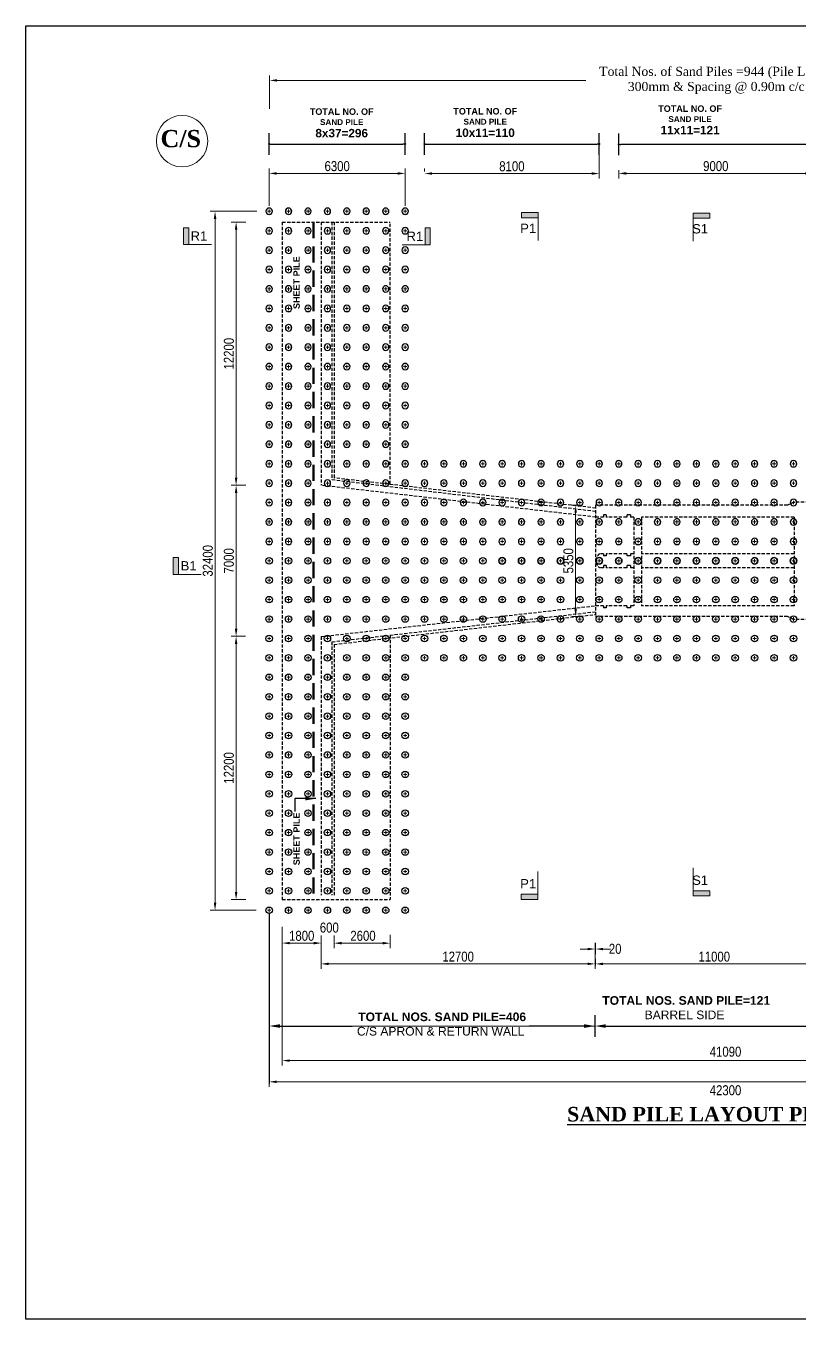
# Model space of a CAD drawing. Extents: x -358915 to 1258323, y -1585493 to -305611.
# Drawn here: x 857124 to 892963, y -1527406 to -1467458 of the extents above; entities that cross this region are included whole.
import ezdxf

# ---------------------------------------------------------------- set-up
doc = ezdxf.new("R2010")
doc.units = 0
doc.header["$LTSCALE"] = 300
doc.header["$MEASUREMENT"] = 0
doc.linetypes.add('DASHED', pattern=[0.75, 0.5, -0.25])
doc.layers.get('0').update_dxf_attribs({"linetype": 'CONTINUOUS'})
doc.layers.get('DEFPOINTS').update_dxf_attribs({"linetype": 'CONTINUOUS'})
for name, color, linetype, lineweight in [('Dim', 7, 'CONTINUOUS', 9), ('Dimension', 8, 'CONTINUOUS', 18), ('line2', 3, 'CONTINUOUS', 30), ('slop', 8, 'CONTINUOUS', 9)]:
    doc.layers.add(name, color=color, linetype=linetype, lineweight=lineweight)
for name, color, linetype in [('LINE', 7, 'CONTINUOUS'), ('P1', 7, 'CONTINUOUS'), ('TEXT', 10, 'CONTINUOUS')]:
    doc.layers.add(name, color=color, linetype=linetype)
doc.styles.add('1-2', font='arial.ttf')
doc.styles.add('Arial', font='arial.ttf')
doc.styles.add('DIM', font='isocp3.shx')
doc.styles.add('dimText', font='ARIALN.TTF')
doc.styles.add('text', font='ARIALN.TTF', dxfattribs={"height": 1.6})
doc.dimstyles.new('dim_230', dxfattribs={"dimtxt": 460, "dimasz": 460, "dimexe": 230, "dimexo": 100, "dimgap": 100, "dimtad": 1, "dimdec": 0, "dimzin": 0, "dimdsep": 46, "dimtxsty": 'dimText', "dimcen": 0.09, "dimclrd": 256, "dimclre": 256, "dimclrt": 7, "dimadec": 0, "dimazin": 0, "dimtfac": 1, "dimtdec": 0, "dimtofl": 0, "dimtmove": 0, "dimatfit": 3, "dimfxl": 1, "dimtolj": 1, "dimtzin": 0, "dimlwd": -1, "dimlwe": -1, "dimarcsym": 0})
doc.dimstyles.new('dim_240', dxfattribs={"dimtxt": 480, "dimasz": 480, "dimexe": 300, "dimexo": 200, "dimgap": 200, "dimtad": 1, "dimdec": 0, "dimzin": 0, "dimdsep": 46, "dimtxsty": 'DIM', "dimcen": 350, "dimclrd": 5, "dimclre": 5, "dimclrt": 7, "dimadec": 0, "dimazin": 0, "dimtfac": 1, "dimtdec": 0, "dimtmove": 0, "dimatfit": 3, "dimfxl": 20, "dimtolj": 1, "dimtzin": 0, "dimarcsym": 0})
doc.dimstyles.new('dim_250', dxfattribs={"dimtxt": 500, "dimasz": 500, "dimexe": 500, "dimexo": 100, "dimgap": 150, "dimtad": 1, "dimdec": 0, "dimzin": 0, "dimdsep": 46, "dimtxsty": 'Arial', "dimcen": 350, "dimclrd": 5, "dimclre": 5, "dimclrt": 7, "dimadec": 0, "dimazin": 0, "dimtfac": 1, "dimtdec": 0, "dimtmove": 0, "dimatfit": 3, "dimfxl": 500, "dimfxlon": 1, "dimtolj": 1, "dimtzin": 0, "dimarcsym": 0})

# ---------------------------------------------------------------- blocks, each defined once
blk = doc.blocks.new('*D1639')
at = {"layer": 'DEFPOINTS', "color": 0, "ltscale": 500}
for p in [(867412, -1476554), (866868, -1488755), (867412, -1488755)]:
    blk.add_point(p, dxfattribs=at)
at = {"layer": 'Dim', "ltscale": 500}
for p, q in [((867312, -1476554), (866638, -1476554)), ((866868, -1476904), (866868, -1488405)), ((867312, -1488755), (866638, -1488755))]:
    blk.add_line(p, q, dxfattribs=at)
for points in [[(866810, -1476904), (866927, -1476904), (866868, -1476554)], [(866810, -1488405), (866927, -1488405), (866868, -1488755)]]:
    blk.add_solid(points, dxfattribs=at)
at = {"layer": 'Dim', "color": 7, "ltscale": 500, "insert": (866533, -1482654), "char_height": 460, "attachment_point": 5, "rotation": 90, "style": 'dimText'}
blk.add_mtext('\\A1;12200', dxfattribs=at)
blk = doc.blocks.new('*D1640')
at = {"layer": 'DEFPOINTS', "color": 0, "ltscale": 500}
for p in [(867412, -1488755), (866868, -1495755), (867402, -1495755)]:
    blk.add_point(p, dxfattribs=at)
at = {"layer": 'Dim', "ltscale": 500}
for p, q in [((867312, -1488755), (866638, -1488755)), ((866868, -1489105), (866868, -1495405)), ((867302, -1495755), (866638, -1495755))]:
    blk.add_line(p, q, dxfattribs=at)
for points in [[(866810, -1489105), (866927, -1489105), (866868, -1488755)], [(866810, -1495405), (866927, -1495405), (866868, -1495755)]]:
    blk.add_solid(points, dxfattribs=at)
at = {"layer": 'Dim', "color": 7, "ltscale": 500, "insert": (866533, -1492255), "char_height": 460, "attachment_point": 5, "rotation": 90, "style": 'dimText'}
blk.add_mtext('\\A1;7000', dxfattribs=at)
blk = doc.blocks.new('*D1641')
at = {"layer": 'DEFPOINTS', "color": 0, "ltscale": 500}
for p in [(867402, -1495755), (866868, -1507955), (867412, -1507955)]:
    blk.add_point(p, dxfattribs=at)
at = {"layer": 'Dim', "ltscale": 500}
for p, q in [((867302, -1495755), (866638, -1495755)), ((866868, -1496105), (866868, -1507605)), ((867312, -1507955), (866638, -1507955))]:
    blk.add_line(p, q, dxfattribs=at)
for points in [[(866810, -1496105), (866927, -1496105), (866868, -1495755)], [(866810, -1507605), (866927, -1507605), (866868, -1507955)]]:
    blk.add_solid(points, dxfattribs=at)
at = {"layer": 'Dim', "color": 7, "ltscale": 500, "insert": (866533, -1501855), "char_height": 460, "attachment_point": 5, "rotation": 90, "style": 'dimText'}
blk.add_mtext('\\A1;12200', dxfattribs=at)
blk = doc.blocks.new('*D1642')
at = {"layer": 'DEFPOINTS', "color": 0, "ltscale": 500}
for p in [(870808, -1509529), (871408, -1509522), (871408, -1509979)]:
    blk.add_point(p, dxfattribs=at)
at = {"layer": 'Dim', "ltscale": 500}
for p, q in [((870458, -1509979), (870108, -1509979)), ((870808, -1509629), (870808, -1510209)), ((871408, -1509622), (871408, -1510209)), ((871758, -1509979), (872108, -1509979))]:
    blk.add_line(p, q, dxfattribs=at)
for points in [[(870458, -1509920), (870458, -1510037), (870808, -1509979)], [(871758, -1509920), (871758, -1510037), (871408, -1509979)]]:
    blk.add_solid(points, dxfattribs=at)
at = {"layer": 'Dim', "color": 7, "ltscale": 500, "insert": (871187, -1509259), "char_height": 460, "attachment_point": 5, "style": 'dimText'}
blk.add_mtext('\\A1;600', dxfattribs=at)
blk = doc.blocks.new('*D1643')
at = {"layer": 'DEFPOINTS', "color": 0, "ltscale": 500}
for p in [(871408, -1509522), (874008, -1509489), (874008, -1509979)]:
    blk.add_point(p, dxfattribs=at)
at = {"layer": 'Dim', "ltscale": 500}
for p, q in [((871408, -1509622), (871408, -1510209)), ((871758, -1509979), (873658, -1509979)), ((874008, -1509589), (874008, -1510209))]:
    blk.add_line(p, q, dxfattribs=at)
for points in [[(871758, -1509920), (871758, -1510037), (871408, -1509979)], [(873658, -1509920), (873658, -1510037), (874008, -1509979)]]:
    blk.add_solid(points, dxfattribs=at)
at = {"layer": 'Dim', "color": 7, "ltscale": 500, "insert": (872749, -1509640), "char_height": 460, "attachment_point": 5, "style": 'dimText'}
blk.add_mtext('\\A1;2600', dxfattribs=at)
blk = doc.blocks.new('*D1644')
at = {"layer": 'DEFPOINTS', "color": 0, "ltscale": 500}
for p in [(870808, -1509868), (883508, -1509868), (883508, -1510939)]:
    blk.add_point(p, dxfattribs=at)
at = {"layer": 'Dim', "ltscale": 500}
for p, q in [((870808, -1509968), (870808, -1511169)), ((883508, -1509968), (883508, -1511169)), ((871158, -1510939), (883158, -1510939))]:
    blk.add_line(p, q, dxfattribs=at)
for points in [[(871158, -1510880), (871158, -1510997), (870808, -1510939)], [(883158, -1510880), (883158, -1510997), (883508, -1510939)]]:
    blk.add_solid(points, dxfattribs=at)
at = {"layer": 'Dim', "color": 7, "ltscale": 500, "insert": (877158, -1510604), "char_height": 460, "attachment_point": 5, "style": 'dimText'}
blk.add_mtext('\\A1;12700', dxfattribs=at)
blk = doc.blocks.new('*D1645')
at = {"layer": 'DEFPOINTS', "color": 0, "ltscale": 500}
for p in [(883508, -1509868), (883528, -1509868), (883528, -1510251)]:
    blk.add_point(p, dxfattribs=at)
at = {"layer": 'Dim', "ltscale": 500}
for p, q in [((883508, -1509968), (883508, -1510481)), ((883528, -1509968), (883528, -1510481)), ((883158, -1510251), (882808, -1510251)), ((883878, -1510251), (884228, -1510251))]:
    blk.add_line(p, q, dxfattribs=at)
for points in [[(883158, -1510193), (883158, -1510310), (883508, -1510251)], [(883878, -1510193), (883878, -1510310), (883528, -1510251)]]:
    blk.add_solid(points, dxfattribs=at)
at = {"layer": 'Dim', "color": 7, "ltscale": 500, "insert": (884436, -1510243), "char_height": 460, "attachment_point": 5, "style": 'dimText'}
blk.add_mtext('\\A1;20', dxfattribs=at)
blk = doc.blocks.new('*D1651')
at = {"layer": 'DEFPOINTS', "color": 0, "ltscale": 500}
for p in [(867933, -1476055), (865893, -1508455), (867894, -1508455)]:
    blk.add_point(p, dxfattribs=at)
at = {"layer": 'Dim', "ltscale": 500}
for p, q in [((867833, -1476055), (865663, -1476055)), ((865893, -1476405), (865893, -1508105)), ((867794, -1508455), (865663, -1508455))]:
    blk.add_line(p, q, dxfattribs=at)
for points in [[(865835, -1476405), (865952, -1476405), (865893, -1476055)], [(865835, -1508105), (865952, -1508105), (865893, -1508455)]]:
    blk.add_solid(points, dxfattribs=at)
at = {"layer": 'Dim', "color": 7, "ltscale": 500, "insert": (865558, -1492255), "char_height": 460, "attachment_point": 5, "rotation": 90, "style": 'dimText'}
blk.add_mtext('\\A1;32400', dxfattribs=at)
blk = doc.blocks.new('_Dot')
at = {"color": 0, "linetype": 'ByBlock', "lineweight": -2}
blk.add_line((-0.5, 0), (-1, 0), dxfattribs=at)
at = {"color": 0, "linetype": 'ByBlock', "const_width": 0.5}
blk.add_lwpolyline([(-0.25, 0, 1), (0.25, 0, 1)], format="xyb", close=True, dxfattribs=at)
blk = doc.blocks.new('*D1652')
at = {"layer": 'DEFPOINTS', "color": 0, "ltscale": 50}
for p in [(884601, -1472953), (884601, -1473751), (893601, -1473751)]:
    blk.add_point(p, dxfattribs=at)
at = {"layer": 'Dim', "color": 5, "lineweight": -2, "ltscale": 50}
for p, q in [((884601, -1473453), (884601, -1472453)), ((893601, -1473453), (893601, -1472453)), ((893501, -1472953), (884701, -1472953))]:
    blk.add_line(p, q, dxfattribs=at)
at = {"layer": 'Dim', "color": 5, "lineweight": -2, "ltscale": 50, "xscale": 100, "yscale": 100, "zscale": 100, "rotation": 180}
blk.add_blockref('_Dot', (884601, -1472953), dxfattribs=at)
at = {"layer": 'Dim', "color": 5, "lineweight": -2, "ltscale": 50, "xscale": 100, "yscale": 100, "zscale": 100}
blk.add_blockref('_Dot', (893601, -1472953), dxfattribs=at)
at = {"layer": 'Dim', "color": 7, "ltscale": 50, "insert": (887909, -1471815), "char_height": 500, "attachment_point": 5, "style": 'Arial'}
blk.add_mtext('\\A1;{\\fArial|b1|i0|c0|p34;\\H0.6x;TOTAL NO. OF\\P\\H0.9x;SAND PILE\\P\\H1.444x;11x11=121}', dxfattribs=at)
blk = doc.blocks.new('*D1655')
at = {"layer": 'DEFPOINTS', "color": 0, "ltscale": 50}
for p in [(883701, -1472935), (875601, -1473751), (883701, -1473751)]:
    blk.add_point(p, dxfattribs=at)
at = {"layer": 'Dim', "color": 5, "lineweight": -2, "ltscale": 50}
for p, q in [((875601, -1473435), (875601, -1472435)), ((883701, -1473435), (883701, -1472435)), ((875701, -1472935), (883601, -1472935))]:
    blk.add_line(p, q, dxfattribs=at)
at = {"layer": 'Dim', "color": 5, "lineweight": -2, "ltscale": 50, "xscale": 100, "yscale": 100, "zscale": 100, "rotation": 180}
blk.add_blockref('_Dot', (875601, -1472935), dxfattribs=at)
at = {"layer": 'Dim', "color": 5, "lineweight": -2, "ltscale": 50, "xscale": 100, "yscale": 100, "zscale": 100}
blk.add_blockref('_Dot', (883701, -1472935), dxfattribs=at)
at = {"layer": 'Dim', "color": 7, "ltscale": 50, "insert": (878415, -1471940), "char_height": 500, "attachment_point": 5, "style": 'Arial'}
blk.add_mtext('\\A1;{\\fArial|b1|i0|c0|p34;\\H0.6x;TOTAL NO. OF\\P\\H0.9x;SAND PILE\\P\\H1.444x;10x11=110}', dxfattribs=at)
blk = doc.blocks.new('*D1656')
at = {"layer": 'DEFPOINTS', "color": 0, "ltscale": 50}
for p in [(874701, -1472935), (868401, -1475172), (874701, -1474783)]:
    blk.add_point(p, dxfattribs=at)
at = {"layer": 'Dim', "color": 5, "lineweight": -2, "ltscale": 50}
for p, q in [((868401, -1473435), (868401, -1472435)), ((874701, -1473435), (874701, -1472435)), ((868501, -1472935), (874601, -1472935))]:
    blk.add_line(p, q, dxfattribs=at)
at = {"layer": 'Dim', "color": 5, "lineweight": -2, "ltscale": 50, "xscale": 100, "yscale": 100, "zscale": 100, "rotation": 180}
blk.add_blockref('_Dot', (868401, -1472935), dxfattribs=at)
at = {"layer": 'Dim', "color": 5, "lineweight": -2, "ltscale": 50, "xscale": 100, "yscale": 100, "zscale": 100}
blk.add_blockref('_Dot', (874701, -1472935), dxfattribs=at)
at = {"layer": 'Dim', "color": 7, "ltscale": 50, "insert": (871762, -1471957), "char_height": 500, "attachment_point": 5, "style": 'Arial'}
blk.add_mtext('\\A1;{\\fArial|b1|i0|c0|p34;\\H0.6x;TOTAL NO. OF\\P\\H0.9x;SAND PILE\\P\\H1.444x;8x37=296}', dxfattribs=at)
blk = doc.blocks.new('*D1657')
at = {"layer": 'DEFPOINTS', "color": 0, "ltscale": 50}
for p in [(868401, -1510739), (883500, -1513110), (868401, -1513820)]:
    blk.add_point(p, dxfattribs=at)
at = {"layer": 'Dim', "color": 5, "lineweight": -2, "ltscale": 50}
for p, q in [((868401, -1513320), (868401, -1514320)), ((883500, -1513320), (883500, -1514320)), ((868901, -1513820), (872252, -1513820)), ((883000, -1513820), (880448, -1513820))]:
    blk.add_line(p, q, dxfattribs=at)
at = {"layer": 'Dim', "color": 5, "ltscale": 50}
for points in [[(868901, -1513737), (868901, -1513904), (868401, -1513820)], [(883000, -1513737), (883000, -1513904), (883500, -1513820)]]:
    blk.add_solid(points, dxfattribs=at)
at = {"layer": 'Dim', "color": 7, "ltscale": 50, "insert": (876350, -1513396), "char_height": 450, "attachment_point": 5, "style": 'Arial'}
blk.add_mtext('\\A1;{\\fArial|b1|i0|c0|p34;\\H0.8889x;\\P\\H0.8889x; \\H1.125x;TOTAL NOS. SAND PILE=406\\P\\fArial|b0|i0|c0|p34;C/S APRON & RETURN WALL}', dxfattribs=at)
blk = doc.blocks.new('*D1658')
at = {"layer": 'DEFPOINTS', "color": 0, "ltscale": 50}
for p in [(894576, -1512646), (883500, -1513110), (894576, -1513820)]:
    blk.add_point(p, dxfattribs=at)
at = {"layer": 'Dim', "color": 5, "lineweight": -2, "ltscale": 50}
for p, q in [((883500, -1513320), (883500, -1514320)), ((894576, -1513320), (894576, -1514320)), ((884000, -1513820), (894076, -1513820))]:
    blk.add_line(p, q, dxfattribs=at)
at = {"layer": 'Dim', "color": 5, "ltscale": 50}
for points in [[(884000, -1513737), (884000, -1513904), (883500, -1513820)], [(894076, -1513737), (894076, -1513904), (894576, -1513820)]]:
    blk.add_solid(points, dxfattribs=at)
at = {"layer": 'Dim', "color": 7, "ltscale": 50, "insert": (887652, -1512596), "char_height": 450, "attachment_point": 5, "style": 'Arial'}
blk.add_mtext('\\A1;\\P{\\fArial|b1|i0|c0|p34;\\H0.8889x; TOTAL NOS. SAND PILE=121\\P\\fArial|b0|i0|c0|p34;BARREL SIDE}', dxfattribs=at)
blk = doc.blocks.new('T')
at = {"layer": 'Dim'}
h = blk.add_hatch(color=6, dxfattribs=at)
h.dxf.hatch_style = 1
h.paths.add_polyline_path([(-137, 0), (157, 0), (157, 975), (-137, 975)])
at = {"layer": 'Dimension', "color": 0, "lineweight": 13, "ltscale": 2}
for p, q in [((-137, 0), (-137, 975)), ((-137, 975), (157, 975)), ((157, 975), (157, 0)), ((1481, 0), (-137, 0))]:
    blk.add_line(p, q, dxfattribs=at)
blk = doc.blocks.new('*D1659')
at = {"layer": 'DEFPOINTS', "color": 0, "ltscale": 500}
for p in [(874701, -1474298), (868401, -1475894), (874701, -1475894)]:
    blk.add_point(p, dxfattribs=at)
at = {"layer": 'Dim', "ltscale": 500}
for p, q in [((868401, -1475794), (868401, -1474068)), ((874701, -1475794), (874701, -1474068)), ((868751, -1474298), (874351, -1474298))]:
    blk.add_line(p, q, dxfattribs=at)
for points in [[(868751, -1474240), (868751, -1474356), (868401, -1474298)], [(874351, -1474240), (874351, -1474356), (874701, -1474298)]]:
    blk.add_solid(points, dxfattribs=at)
at = {"layer": 'Dim', "color": 7, "ltscale": 500, "insert": (871551, -1473963), "char_height": 460, "attachment_point": 5, "style": 'dimText'}
blk.add_mtext('\\A1;6300', dxfattribs=at)
blk = doc.blocks.new('*D1660')
at = {"layer": 'DEFPOINTS', "color": 0, "ltscale": 500}
for p in [(883701, -1473151), (875601, -1474304), (883701, -1474304)]:
    blk.add_point(p, dxfattribs=at)
at = {"layer": 'Dim', "ltscale": 500}
for p, q in [((883701, -1473251), (883701, -1474534)), ((875601, -1474204), (875601, -1474074)), ((875951, -1474304), (883351, -1474304))]:
    blk.add_line(p, q, dxfattribs=at)
for points in [[(875951, -1474245), (875951, -1474362), (875601, -1474304)], [(883351, -1474245), (883351, -1474362), (883701, -1474304)]]:
    blk.add_solid(points, dxfattribs=at)
at = {"layer": 'Dim', "color": 7, "ltscale": 500, "insert": (879651, -1473969), "char_height": 460, "attachment_point": 5, "style": 'dimText'}
blk.add_mtext('\\A1;8100', dxfattribs=at)
blk = doc.blocks.new('*D1661')
at = {"layer": 'DEFPOINTS', "color": 0, "ltscale": 500}
for p in [(884601, -1474040), (893601, -1474297), (893601, -1474297)]:
    blk.add_point(p, dxfattribs=at)
at = {"layer": 'Dim', "ltscale": 500}
for p, q in [((893601, -1474197), (893601, -1474067)), ((884601, -1474140), (884601, -1474527)), ((884951, -1474297), (893251, -1474297))]:
    blk.add_line(p, q, dxfattribs=at)
for points in [[(884951, -1474238), (884951, -1474355), (884601, -1474297)], [(893251, -1474238), (893251, -1474355), (893601, -1474297)]]:
    blk.add_solid(points, dxfattribs=at)
at = {"layer": 'Dim', "color": 7, "ltscale": 500, "insert": (889101, -1473962), "char_height": 460, "attachment_point": 5, "style": 'dimText'}
blk.add_mtext('\\A1;9000', dxfattribs=at)
blk = doc.blocks.new('*D1664')
at = {"layer": 'DEFPOINTS', "color": 0, "ltscale": 500}
for p in [(869008, -1509394), (870808, -1509529), (870808, -1509975)]:
    blk.add_point(p, dxfattribs=at)
at = {"layer": 'Dim', "ltscale": 500}
for p, q in [((869008, -1509494), (869008, -1510205)), ((869358, -1509975), (870458, -1509975)), ((870808, -1509629), (870808, -1510205))]:
    blk.add_line(p, q, dxfattribs=at)
for points in [[(869358, -1509917), (869358, -1510033), (869008, -1509975)], [(870458, -1509917), (870458, -1510033), (870808, -1509975)]]:
    blk.add_solid(points, dxfattribs=at)
at = {"layer": 'Dim', "color": 7, "ltscale": 500, "insert": (869908, -1509640), "char_height": 460, "attachment_point": 5, "style": 'dimText'}
blk.add_mtext('\\A1;1800', dxfattribs=at)
blk = doc.blocks.new('*D1665')
at = {"layer": 'DEFPOINTS', "color": 0, "ltscale": 500}
for p in [(882318, -1489680), (882606, -1489680), (882335, -1494830)]:
    blk.add_point(p, dxfattribs=at)
at = {"layer": 'Dim', "ltscale": 500}
for p, q in [((882418, -1489680), (882836, -1489680)), ((882606, -1494480), (882606, -1490030)), ((882435, -1494830), (882836, -1494830))]:
    blk.add_line(p, q, dxfattribs=at)
for points in [[(882548, -1490030), (882664, -1490030), (882606, -1489680)], [(882548, -1494480), (882664, -1494480), (882606, -1494830)]]:
    blk.add_solid(points, dxfattribs=at)
at = {"layer": 'Dim', "color": 7, "ltscale": 500, "insert": (882271, -1492255), "char_height": 460, "attachment_point": 5, "rotation": 90, "style": 'dimText'}
blk.add_mtext('\\A1;5350', dxfattribs=at)
blk = doc.blocks.new('*D1666')
at = {"layer": 'DEFPOINTS', "color": 0, "ltscale": 500}
for p in [(883528, -1511114), (894528, -1510940), (894528, -1511114)]:
    blk.add_point(p, dxfattribs=at)
at = {"layer": 'Dim', "ltscale": 500}
for p, q in [((883528, -1511014), (883528, -1510710)), ((883878, -1510940), (894178, -1510940)), ((894528, -1511014), (894528, -1510710))]:
    blk.add_line(p, q, dxfattribs=at)
for points in [[(883878, -1510881), (883878, -1510998), (883528, -1510940)], [(894178, -1510881), (894178, -1510998), (894528, -1510940)]]:
    blk.add_solid(points, dxfattribs=at)
at = {"layer": 'Dim', "color": 7, "ltscale": 500, "insert": (889028, -1510605), "char_height": 460, "attachment_point": 5, "style": 'dimText'}
blk.add_mtext('\\A1;11000', dxfattribs=at)
blk = doc.blocks.new('K')
at = {"layer": 'Dim', "ltscale": 50}
for points in [[(311223, -378424), (311223, -378262)], [(311304, -378343), (311142, -378343)]]:
    blk.add_lwpolyline(points, dxfattribs=at)
at = {"layer": 'P1', "ltscale": 50}
blk.add_circle((311223, -378343), 150, dxfattribs=at)
blk = doc.blocks.new('*D1672')
at = {"layer": 'DEFPOINTS', "color": 0, "ltscale": 500}
for p in [(868401, -1509704), (910701, -1509704), (910701, -1516405)]:
    blk.add_point(p, dxfattribs=at)
at = {"layer": 'Dim', "ltscale": 500}
for p, q in [((868401, -1509804), (868401, -1516635)), ((910701, -1509804), (910701, -1516635)), ((868751, -1516405), (910351, -1516405))]:
    blk.add_line(p, q, dxfattribs=at)
for points in [[(868751, -1516347), (868751, -1516464), (868401, -1516405)], [(910351, -1516347), (910351, -1516464), (910701, -1516405)]]:
    blk.add_solid(points, dxfattribs=at)
at = {"layer": 'Dim', "color": 7, "ltscale": 500, "insert": (889551, -1516799), "char_height": 460, "attachment_point": 5, "style": 'dimText'}
blk.add_mtext('\\A1;42300', dxfattribs=at)
blk = doc.blocks.new('*D1673')
at = {"layer": 'DEFPOINTS', "color": 0, "ltscale": 500}
for p in [(869007, -1509123), (910097, -1509373), (910097, -1515422)]:
    blk.add_point(p, dxfattribs=at)
at = {"layer": 'Dim', "ltscale": 500}
for p, q in [((869007, -1509223), (869007, -1515652)), ((910097, -1509473), (910097, -1515652)), ((869357, -1515422), (909747, -1515422))]:
    blk.add_line(p, q, dxfattribs=at)
for points in [[(869357, -1515364), (869357, -1515481), (869007, -1515422)], [(909747, -1515364), (909747, -1515481), (910097, -1515422)]]:
    blk.add_solid(points, dxfattribs=at)
at = {"layer": 'Dim', "color": 7, "ltscale": 500, "insert": (889552, -1515013), "char_height": 460, "attachment_point": 5, "style": 'dimText'}
blk.add_mtext('\\A1;41090', dxfattribs=at)

msp = doc.modelspace()

# ---------------------------------------------------------------- linework, layer by layer
at = {"layer": 'Dim', "ltscale": 500}
for p, q in [((868420.8, -1471310.9), (868420.8, -1469756.1)), ((868770.8, -1469986.1), (883077.1, -1469986.1))]:
    msp.add_line(p, q, dxfattribs=at)
at = {"layer": 'Dim', "ltscale": 50}
msp.add_line((883499.8, -1513820.2), (872255.4, -1513820.2), dxfattribs=at)
at = {"layer": 'Dim', "ltscale": 500}
msp.add_solid([(868770.8, -1469927.7), (868770.8, -1470044.4), (868420.8, -1469986.1)], dxfattribs=at)
at = {"layer": 'LINE', "linetype": 'DASHED'}
for p, q in [((869008.5, -1476554.2), (869008.5, -1507954.8)), ((869008.5, -1476554.2), (874008.5, -1476554.2)), ((870808.5, -1476554.2), (870808.5, -1488754.6)), ((871308.5, -1476554.2), (871308.5, -1488500.8)), ((871408.5, -1476554.2), (871408.5, -1488412.2)), ((874008.5, -1488702.6), (874008.5, -1476554.2)), ((883529.7, -1489971.4), (871308.5, -1488500.8)), ((883529.7, -1489809.7), (871408.5, -1488412.2)), ((883529.7, -1490229.6), (870808.5, -1488754.6)), ((892425.8, -1489679.6), (883529.7, -1489679.6)), ((883529.7, -1489679.6), (883529.7, -1494829.6)), ((892725.8, -1489529.6), (892425.8, -1489679.6)), ((894545.8, -1489529.6), (892725.8, -1489529.6)), ((883899.7, -1490229.6), (883529.7, -1490229.6)), ((884024.7, -1490129.6), (883899.7, -1490129.6)), ((883899.7, -1490129.6), (883899.7, -1490229.6)), ((884024.7, -1490129.6), (884024.7, -1490229.6)), ((884974.7, -1490229.6), (884024.7, -1490229.6)), ((885149.7, -1490129.6), (884974.7, -1490129.6)), ((884974.7, -1490129.6), (884974.7, -1490229.6)), ((885149.7, -1490129.6), (885149.7, -1490229.6)), ((885299.7, -1490229.6), (885149.7, -1490229.6)), ((885299.7, -1490229.6), (885299.7, -1494335.8)), ((892725.8, -1490229.6), (885649.7, -1490229.6)), ((885649.7, -1490229.6), (885649.7, -1494335.8)), ((892725.8, -1490229.6), (892725.8, -1494335.8)), ((883899.7, -1491929.4), (883714.1, -1491929.4)), ((883899.7, -1491929.4), (883899.7, -1492029.4)), ((884024.7, -1492029.4), (883899.7, -1492029.4)), ((884974.7, -1491929.4), (884024.7, -1491929.4)), ((884024.7, -1491929.4), (884024.7, -1492029.4)), ((884974.7, -1491929.4), (884974.7, -1492029.4)), ((885149.7, -1492029.4), (884974.7, -1492029.4)), ((885299.7, -1491929.4), (885149.7, -1491929.4)), ((885149.7, -1491929.4), (885149.7, -1492029.4)), ((892725.8, -1491929.4), (885649.7, -1491929.4)), ((883899.7, -1492579.4), (883716.2, -1492579.4)), ((884024.7, -1492479.4), (883899.7, -1492479.4)), ((883899.7, -1492479.4), (883899.7, -1492579.4)), ((884024.7, -1492479.4), (884024.7, -1492579.4)), ((884974.7, -1492579.4), (884024.7, -1492579.4)), ((885149.7, -1492479.4), (884974.7, -1492479.4)), ((884974.7, -1492479.4), (884974.7, -1492579.4)), ((885149.7, -1492479.4), (885149.7, -1492579.4)), ((885299.7, -1492579.4), (885149.7, -1492579.4)), ((892725.8, -1492579.4), (885649.7, -1492579.4)), ((870808.5, -1495766.8), (883529.7, -1494335.8)), ((883899.7, -1494335.8), (883529.7, -1494335.8)), ((883899.7, -1494335.8), (883899.7, -1494435.8)), ((884024.7, -1494435.8), (883899.7, -1494435.8)), ((884974.7, -1494335.8), (884024.7, -1494335.8)), ((884024.7, -1494335.8), (884024.7, -1494435.8)), ((884974.7, -1494335.8), (884974.7, -1494435.8)), ((885149.7, -1494435.8), (884974.7, -1494435.8)), ((885299.7, -1494335.8), (885149.7, -1494335.8)), ((885149.7, -1494335.8), (885149.7, -1494435.8)), ((892725.8, -1494335.8), (885649.7, -1494335.8)), ((871308.5, -1496008.4), (883529.7, -1494614.2)), ((871408.5, -1496130.2), (883529.7, -1494741.2)), ((892425.8, -1494829.6), (883529.7, -1494829.6)), ((892725.8, -1494979.6), (892425.8, -1494829.6)), ((894545.8, -1494979.6), (892725.8, -1494979.6)), ((870808.5, -1495766.8), (870808.5, -1507754.8)), ((871308.5, -1496008.4), (871308.5, -1507754.8)), ((871408.5, -1496130.2), (871408.5, -1507754.8)), ((874008.5, -1495696.6), (874008.5, -1507954.8)), ((869008.5, -1507954.8), (874008.5, -1507954.8))]:
    msp.add_line(p, q, dxfattribs=at)
at = {"layer": 'LINE', "color": 6, "linetype": 'DASHED', "lineweight": 50, "ltscale": 5}
msp.add_line((870458.5, -1476554.2), (870458.5, -1507754.8), dxfattribs=at)
at = {"layer": 'LINE', "color": 3, "ltscale": 0.5}
msp.add_line((868400.8, -1508604.6), (868400.8, -1516488.8), dxfattribs=at)
at = {"layer": 'LINE'}
msp.add_lwpolyline([(941898.4, -1527406.1), (857123.8, -1527406.1), (857123.8, -1467458.4), (941898.4, -1467458.4)], close=True, dxfattribs=at)
at = {"layer": 'LINE', "linetype": 'DASHED'}
msp.add_arc((883951.6, -1492253.7), 401.9, 126.214269, 234.144213, dxfattribs=at)
at = {"layer": 'slop'}
msp.add_circle((864363.3, -1472801.3), 1192.5, dxfattribs=at)

# ---------------------------------------------------------------- block references
at = {"color": 5, "linetype": 'DASHED', "xscale": -1, "rotation": 180}
for p in [(557177.7, -1854397.4), (558077.7, -1854397.4), (558977.7, -1854397.4), (559877.7, -1854397.4), (560777.7, -1854397.4), (561677.7, -1854397.4), (562577.7, -1854397.4), (563477.7, -1854397.4), (557177.7, -1855297.4), (558077.7, -1855297.4), (558977.7, -1855297.4), (559877.7, -1855297.4), (560777.7, -1855297.4), (561677.7, -1855297.4), (562577.7, -1855297.4), (563477.7, -1855297.4), (557177.7, -1856197.4), (558077.7, -1856197.4), (558977.7, -1856197.4), (559877.7, -1856197.4), (560777.7, -1856197.4), (561677.7, -1856197.4), (562577.7, -1856197.4), (563477.7, -1856197.4), (557177.7, -1857097.4), (558077.7, -1857097.4), (558977.7, -1857097.4), (559877.7, -1857097.4), (560777.7, -1857097.4), (561677.7, -1857097.4), (562577.7, -1857097.4), (563477.7, -1857097.4), (557177.7, -1857997.4), (558077.7, -1857997.4), (558977.7, -1857997.4), (559877.7, -1857997.4), (560777.7, -1857997.4), (561677.7, -1857997.4), (562577.7, -1857997.4), (563477.7, -1857997.4), (557177.7, -1858897.4), (558077.7, -1858897.4), (558977.7, -1858897.4), (559877.7, -1858897.4), (560777.7, -1858897.4), (561677.7, -1858897.4), (562577.7, -1858897.4), (563477.7, -1858897.4), (557177.7, -1859797.4), (558077.7, -1859797.4), (558977.7, -1859797.4), (559877.7, -1859797.4), (560777.7, -1859797.4), (561677.7, -1859797.4), (562577.7, -1859797.4), (563477.7, -1859797.4), (557177.7, -1860697.4), (558077.7, -1860697.4), (558977.7, -1860697.4), (559877.7, -1860697.4), (560777.7, -1860697.4), (561677.7, -1860697.4), (562577.7, -1860697.4), (563477.7, -1860697.4), (557177.7, -1861597.4), (558077.7, -1861597.4), (558977.7, -1861597.4), (559877.7, -1861597.4), (560777.7, -1861597.4), (561677.7, -1861597.4), (562577.7, -1861597.4), (563477.7, -1861597.4), (557177.7, -1862497.4), (558077.7, -1862497.4), (558977.7, -1862497.4), (559877.7, -1862497.4), (560777.7, -1862497.4), (561677.7, -1862497.4), (562577.7, -1862497.4), (563477.7, -1862497.4), (557177.7, -1863397.4), (558077.7, -1863397.4), (558977.7, -1863397.4), (559877.7, -1863397.4), (560777.7, -1863397.4), (561677.7, -1863397.4), (562577.7, -1863397.4), (563477.7, -1863397.4), (557177.7, -1864297.4), (558077.7, -1864297.4), (558977.7, -1864297.4), (559877.7, -1864297.4), (560777.7, -1864297.4), (561677.7, -1864297.4), (562577.7, -1864297.4), (563477.7, -1864297.4), (557177.7, -1865197.4), (558077.7, -1865197.4), (558977.7, -1865197.4), (559877.7, -1865197.4), (560777.7, -1865197.4), (561677.7, -1865197.4), (562577.7, -1865197.4), (563477.7, -1865197.4), (557177.7, -1866097.4), (558077.7, -1866097.4), (558977.7, -1866097.4), (559877.7, -1866097.4), (560777.7, -1866097.4), (561677.7, -1866097.4), (562577.7, -1866097.4), (563477.7, -1866097.4), (564377.7, -1866097.4), (565277.7, -1866097.4), (566177.7, -1866097.4), (567077.7, -1866097.4), (567977.7, -1866097.4), (568877.7, -1866097.4), (569777.7, -1866097.4), (570677.7, -1866097.4), (571577.7, -1866097.4), (572477.7, -1866097.4), (573377.7, -1866097.4), (574277.7, -1866097.4), (575177.7, -1866097.4), (576077.7, -1866097.4), (576977.7, -1866097.4), (577877.7, -1866097.4), (578777.7, -1866097.4), (579677.7, -1866097.4), (580577.7, -1866097.4), (581477.7, -1866097.4), (557177.7, -1866997.4), (558077.7, -1866997.4), (558977.7, -1866997.4), (559877.7, -1866997.4), (560777.7, -1866997.4), (561677.7, -1866997.4), (562577.7, -1866997.4), (563477.7, -1866997.4), (564377.7, -1866997.4), (565277.7, -1866997.4), (566177.7, -1866997.4), (567077.7, -1866997.4), (567977.7, -1866997.4), (568877.7, -1866997.4), (569777.7, -1866997.4), (570677.7, -1866997.4), (571577.7, -1866997.4), (572477.7, -1866997.4), (573377.7, -1866997.4), (574277.7, -1866997.4), (575177.7, -1866997.4), (576077.7, -1866997.4), (576977.7, -1866997.4), (577877.7, -1866997.4), (578777.7, -1866997.4), (579677.7, -1866997.4), (580577.7, -1866997.4), (581477.7, -1866997.4), (557177.7, -1867897.4), (558077.7, -1867897.4), (558977.7, -1867897.4), (559877.7, -1867897.4), (560777.7, -1867897.4), (561677.7, -1867897.4), (562577.7, -1867897.4), (563477.7, -1867897.4), (564377.7, -1867897.4), (565277.7, -1867897.4), (566177.7, -1867897.4), (567077.7, -1867897.4), (567977.7, -1867897.4), (568877.7, -1867897.4), (569777.7, -1867897.4), (570677.7, -1867897.4), (571577.7, -1867897.4), (572477.7, -1867897.4), (573377.7, -1867897.4), (574277.7, -1867897.4), (575177.7, -1867897.4), (576077.7, -1867897.4), (576977.7, -1867897.4), (577877.7, -1867897.4), (578777.7, -1867897.4), (579677.7, -1867897.4), (580577.7, -1867897.4), (581477.7, -1867897.4), (557177.7, -1868797.4), (558077.7, -1868797.4), (558977.7, -1868797.4), (559877.7, -1868797.4), (560777.7, -1868797.4), (561677.7, -1868797.4), (562577.7, -1868797.4), (563477.7, -1868797.4), (564377.7, -1868797.4), (565277.7, -1868797.4), (566177.7, -1868797.4), (567077.7, -1868797.4), (567977.7, -1868797.4), (568877.7, -1868797.4), (569777.7, -1868797.4), (570677.7, -1868797.4), (571577.7, -1868797.4), (572477.7, -1868797.4), (573377.7, -1868797.4), (574277.7, -1868797.4), (575177.7, -1868797.4), (576077.7, -1868797.4), (576977.7, -1868797.4), (577877.7, -1868797.4), (578777.7, -1868797.4), (579677.7, -1868797.4), (580577.7, -1868797.4), (581477.7, -1868797.4), (557177.7, -1869697.4), (558077.7, -1869697.4), (558977.7, -1869697.4), (559877.7, -1869697.4), (560777.7, -1869697.4), (561677.7, -1869697.4), (562577.7, -1869697.4), (563477.7, -1869697.4), (564377.7, -1869697.4), (565277.7, -1869697.4), (566177.7, -1869697.4), (567077.7, -1869697.4), (567977.7, -1869697.4), (568877.7, -1869697.4), (569777.7, -1869697.4), (570677.7, -1869697.4), (571577.7, -1869697.4), (572477.7, -1869697.4), (573377.7, -1869697.4), (574277.7, -1869697.4), (575177.7, -1869697.4), (576077.7, -1869697.4), (576977.7, -1869697.4), (577877.7, -1869697.4), (578777.7, -1869697.4), (579677.7, -1869697.4), (580577.7, -1869697.4), (581477.7, -1869697.4), (567977.7, -1870597.4), (568877.7, -1870597.4), (569777.7, -1870597.4), (570677.7, -1870597.4), (571577.7, -1870597.4), (572477.7, -1870597.4), (573377.7, -1870597.4), (574277.7, -1870597.4), (575177.7, -1870597.4), (576077.7, -1870597.4), (576977.7, -1870597.4), (577877.7, -1870597.4), (578777.7, -1870597.4), (579677.7, -1870597.4), (580577.7, -1870597.4), (581477.7, -1870597.4)]:
    msp.add_blockref('K', p, dxfattribs=at)
at = {"color": 5, "linetype": 'DASHED'}
for p in [(557177.7, -1113911.8), (558077.7, -1113911.8), (558977.7, -1113911.8), (559877.7, -1113911.8), (560777.7, -1113911.8), (561677.7, -1113911.8), (562577.7, -1113911.8), (563477.7, -1113911.8), (564377.7, -1113911.8), (565277.7, -1113911.8), (566177.7, -1113911.8), (567077.7, -1113911.8), (567977.7, -1113911.8), (568877.7, -1113911.8), (569777.7, -1113911.8), (570677.7, -1113911.8), (571577.7, -1113911.8), (572477.7, -1113911.8), (573377.7, -1113911.8), (574277.7, -1113911.8), (575177.7, -1113911.8), (576077.7, -1113911.8), (576977.7, -1113911.8), (577877.7, -1113911.8), (578777.7, -1113911.8), (579677.7, -1113911.8), (580577.7, -1113911.8), (581477.7, -1113911.8), (557177.7, -1114811.8), (558077.7, -1114811.8), (558977.7, -1114811.8), (559877.7, -1114811.8), (560777.7, -1114811.8), (561677.7, -1114811.8), (562577.7, -1114811.8), (563477.7, -1114811.8), (564377.7, -1114811.8), (565277.7, -1114811.8), (566177.7, -1114811.8), (567077.7, -1114811.8), (567977.7, -1114811.8), (568877.7, -1114811.8), (569777.7, -1114811.8), (570677.7, -1114811.8), (571577.7, -1114811.8), (572477.7, -1114811.8), (573377.7, -1114811.8), (574277.7, -1114811.8), (575177.7, -1114811.8), (576077.7, -1114811.8), (576977.7, -1114811.8), (577877.7, -1114811.8), (578777.7, -1114811.8), (579677.7, -1114811.8), (580577.7, -1114811.8), (581477.7, -1114811.8), (557177.7, -1115711.8), (558077.7, -1115711.8), (558977.7, -1115711.8), (559877.7, -1115711.8), (560777.7, -1115711.8), (561677.7, -1115711.8), (562577.7, -1115711.8), (563477.7, -1115711.8), (564377.7, -1115711.8), (565277.7, -1115711.8), (566177.7, -1115711.8), (567077.7, -1115711.8), (567977.7, -1115711.8), (568877.7, -1115711.8), (569777.7, -1115711.8), (570677.7, -1115711.8), (571577.7, -1115711.8), (572477.7, -1115711.8), (573377.7, -1115711.8), (574277.7, -1115711.8), (575177.7, -1115711.8), (576077.7, -1115711.8), (576977.7, -1115711.8), (577877.7, -1115711.8), (578777.7, -1115711.8), (579677.7, -1115711.8), (580577.7, -1115711.8), (581477.7, -1115711.8), (557177.7, -1116611.8), (558077.7, -1116611.8), (558977.7, -1116611.8), (559877.7, -1116611.8), (560777.7, -1116611.8), (561677.7, -1116611.8), (562577.7, -1116611.8), (563477.7, -1116611.8), (564377.7, -1116611.8), (565277.7, -1116611.8), (566177.7, -1116611.8), (567077.7, -1116611.8), (567977.7, -1116611.8), (568877.7, -1116611.8), (569777.7, -1116611.8), (570677.7, -1116611.8), (571577.7, -1116611.8), (572477.7, -1116611.8), (573377.7, -1116611.8), (574277.7, -1116611.8), (575177.7, -1116611.8), (576077.7, -1116611.8), (576977.7, -1116611.8), (577877.7, -1116611.8), (578777.7, -1116611.8), (579677.7, -1116611.8), (580577.7, -1116611.8), (581477.7, -1116611.8), (557177.7, -1117511.8), (558077.7, -1117511.8), (558977.7, -1117511.8), (559877.7, -1117511.8), (560777.7, -1117511.8), (561677.7, -1117511.8), (562577.7, -1117511.8), (563477.7, -1117511.8), (564377.7, -1117511.8), (565277.7, -1117511.8), (566177.7, -1117511.8), (567077.7, -1117511.8), (567977.7, -1117511.8), (568877.7, -1117511.8), (569777.7, -1117511.8), (570677.7, -1117511.8), (571577.7, -1117511.8), (572477.7, -1117511.8), (573377.7, -1117511.8), (574277.7, -1117511.8), (575177.7, -1117511.8), (576077.7, -1117511.8), (576977.7, -1117511.8), (577877.7, -1117511.8), (578777.7, -1117511.8), (579677.7, -1117511.8), (580577.7, -1117511.8), (581477.7, -1117511.8), (557177.7, -1118411.8), (558077.7, -1118411.8), (558977.7, -1118411.8), (559877.7, -1118411.8), (560777.7, -1118411.8), (561677.7, -1118411.8), (562577.7, -1118411.8), (563477.7, -1118411.8), (564377.7, -1118411.8), (565277.7, -1118411.8), (566177.7, -1118411.8), (567077.7, -1118411.8), (567977.7, -1118411.8), (568877.7, -1118411.8), (569777.7, -1118411.8), (570677.7, -1118411.8), (571577.7, -1118411.8), (572477.7, -1118411.8), (573377.7, -1118411.8), (574277.7, -1118411.8), (575177.7, -1118411.8), (576077.7, -1118411.8), (576977.7, -1118411.8), (577877.7, -1118411.8), (578777.7, -1118411.8), (579677.7, -1118411.8), (580577.7, -1118411.8), (581477.7, -1118411.8), (557177.7, -1119311.8), (558077.7, -1119311.8), (558977.7, -1119311.8), (559877.7, -1119311.8), (560777.7, -1119311.8), (561677.7, -1119311.8), (562577.7, -1119311.8), (563477.7, -1119311.8), (557177.7, -1120211.8), (558077.7, -1120211.8), (558977.7, -1120211.8), (559877.7, -1120211.8), (560777.7, -1120211.8), (561677.7, -1120211.8), (562577.7, -1120211.8), (563477.7, -1120211.8), (557177.7, -1121111.8), (558077.7, -1121111.8), (558977.7, -1121111.8), (559877.7, -1121111.8), (560777.7, -1121111.8), (561677.7, -1121111.8), (562577.7, -1121111.8), (563477.7, -1121111.8), (557177.7, -1122011.8), (558077.7, -1122011.8), (558977.7, -1122011.8), (559877.7, -1122011.8), (560777.7, -1122011.8), (561677.7, -1122011.8), (562577.7, -1122011.8), (563477.7, -1122011.8), (557177.7, -1122911.8), (558077.7, -1122911.8), (558977.7, -1122911.8), (559877.7, -1122911.8), (560777.7, -1122911.8), (561677.7, -1122911.8), (562577.7, -1122911.8), (563477.7, -1122911.8), (557177.7, -1123811.8), (558077.7, -1123811.8), (558977.7, -1123811.8), (559877.7, -1123811.8), (560777.7, -1123811.8), (561677.7, -1123811.8), (562577.7, -1123811.8), (563477.7, -1123811.8), (557177.7, -1124711.8), (558077.7, -1124711.8), (558977.7, -1124711.8), (559877.7, -1124711.8), (560777.7, -1124711.8), (561677.7, -1124711.8), (562577.7, -1124711.8), (563477.7, -1124711.8), (557177.7, -1125611.8), (558077.7, -1125611.8), (558977.7, -1125611.8), (559877.7, -1125611.8), (560777.7, -1125611.8), (561677.7, -1125611.8), (562577.7, -1125611.8), (563477.7, -1125611.8), (557177.7, -1126511.8), (558077.7, -1126511.8), (558977.7, -1126511.8), (559877.7, -1126511.8), (560777.7, -1126511.8), (561677.7, -1126511.8), (562577.7, -1126511.8), (563477.7, -1126511.8), (557177.7, -1127411.8), (558077.7, -1127411.8), (558977.7, -1127411.8), (559877.7, -1127411.8), (560777.7, -1127411.8), (561677.7, -1127411.8), (562577.7, -1127411.8), (563477.7, -1127411.8), (557177.7, -1128311.8), (558077.7, -1128311.8), (558977.7, -1128311.8), (559877.7, -1128311.8), (560777.7, -1128311.8), (561677.7, -1128311.8), (562577.7, -1128311.8), (563477.7, -1128311.8), (557177.7, -1129211.8), (558077.7, -1129211.8), (558977.7, -1129211.8), (559877.7, -1129211.8), (560777.7, -1129211.8), (561677.7, -1129211.8), (562577.7, -1129211.8), (563477.7, -1129211.8), (557177.7, -1130111.8), (558077.7, -1130111.8), (558977.7, -1130111.8), (559877.7, -1130111.8), (560777.7, -1130111.8), (561677.7, -1130111.8), (562577.7, -1130111.8), (563477.7, -1130111.8)]:
    msp.add_blockref('K', p, dxfattribs=at)
at = {"layer": 'line2', "color": 1, "yscale": 0.7999999998137355, "zscale": 0.8}
for p, xscale, rotation in [((880871.4, -1476226.5), -0.7999999998137355, 90), ((888046.9, -1476252.2), 0.7999999998137355, 270), ((880858.5, -1507839.3), 0.7999999998137355, 90), ((888046.9, -1507678.6), -0.7999999998137355, 270)]:
    msp.add_blockref('T', p, dxfattribs=dict(at, xscale=xscale, rotation=rotation))
for p, xscale in [((864545.6, -1477595.7), 0.7999999998137355), ((875751.4, -1477607.7), -0.7999999998137355), ((864066.7, -1492883), 0.7999999998137355)]:
    msp.add_blockref('T', p, dxfattribs=dict(at, xscale=xscale))

# ---------------------------------------------------------------- texts
at = {"layer": 'Dimension', "color": 1, "lineweight": 13, "ltscale": 2, "insert": (864304.2, -1472690), "char_height": 800, "width": 1995.957, "attachment_point": 5, "style": '1-2'}
msp.add_mtext('{\\fTimes New Roman|b1|i0|c0|p18;C/S}', dxfattribs=at)
at = {"layer": 'Dimension', "color": 0, "lineweight": 13, "ltscale": 2, "char_height": 432, "width": 804.471, "attachment_point": 5, "style": '1-2'}
for s, insert in [('R1', (865145.6, -1477199.4)), ('R1', (875151.4, -1477211.4)), ('P1', (880404.9, -1476843.8)), ('S1', (888373, -1476867.6)), ('B1', (864666.7, -1492486.6)), ('P1', (880404.9, -1507224)), ('S1', (888373, -1507063.2))]:
    msp.add_mtext(s, dxfattribs=dict(at, insert=insert))
at = {"layer": 'LINE', "insert": (890777.7, -1469986.1), "char_height": 420, "width": 15401.227, "attachment_point": 5}
msp.add_mtext('\\A1;{\\fTimes New Roman|b0|i0|c0|p18;Total Nos. of Sand Piles =944 (Pile Length=6.50m, Dia 300mm & Spacing @ 0.90m c/c in Bothway)}', dxfattribs=at)
at = {"layer": 'TEXT', "color": 2, "char_height": 300, "width": 4422.331, "rotation": 90, "style": 'text'}
for insert, attachment_point in [((869520.2, -1478140.9, 0), 3), ((869520.2, -1506368.3, 0), 1)]:
    msp.add_mtext('{\\fArial|b1|i0|c0|p34;\\C6;SHEET PILE }', dxfattribs=dict(at, insert=insert, attachment_point=attachment_point))
at = {"layer": 'TEXT', "color": 7, "insert": (882207.3, -1517911.5), "char_height": 179.712, "width": 14072.005, "attachment_point": 4, "style": 'Arial'}
msp.add_mtext('{\\fTimes New Roman|b1|i0|c0|p18;\\H3.756x;\\L\\C6;SAND PILE LAYOUT PLAN}', dxfattribs=at)

# ---------------------------------------------------------------- dimensions: what is measured, and where the dimension line sits
at = {"layer": 'Dim', "ltscale": 50}
for base, p1, p2, text, override, picture, middle in [((874700.8, -1472935), (868400.8, -1475172.4), (874700.8, -1474783.5), '{\\fArial|b1|i0|c0|p34;\\H0.6x;TOTAL NO. OF\\X\\H0.9x;SAND PILE\\P\\H1.444x;8x37=296}', {"dimasz": 100, "dimblk1": 'Dot', "dimblk2": 'Dot', "dimsah": 1, "dimtmove": 2}, '*D1656', (871762.3, -1471957.4)), ((883700.8, -1472935), (875600.8, -1473750.9), (883700.8, -1473750.9), '{\\fArial|b1|i0|c0|p34;\\H0.6x;TOTAL NO. OF\\X\\H0.9x;SAND PILE\\P\\H1.444x;10x11=110}', {"dimasz": 100, "dimblk1": 'Dot', "dimblk2": 'Dot', "dimsah": 1, "dimtmove": 2}, '*D1655', (878415, -1471940.1)), ((894575.9, -1513820.2), (883499.8, -1513110.4), (894575.9, -1512646), '\\X{\\fArial|b1|i0|c0|p34;\\H0.8889x; TOTAL NOS. SAND PILE=121\\P\\fArial|b0|i0|c0|p34;BARREL SIDE}', {"dimtxt": 450, "dimtmove": 2}, '*D1658', (887651.7, -1512596))]:
    dim = msp.add_linear_dim(base=base, p1=p1, p2=p2, text=text, dimstyle='dim_250', override=override, dxfattribs=at)
    dim.commit()
    dim.dimension.update_dxf_attribs({"geometry": picture, "text_midpoint": middle, "dimtype": 160})
for base, p1, p2, text, override, picture, middle in [((884600.8, -1472952.9), (893600.8, -1473750.9), (884600.8, -1473750.9), '{\\fArial|b1|i0|c0|p34;\\H0.6x;TOTAL NO. OF\\X\\H0.9x;SAND PILE\\P\\H1.444x;11x11=121}', {"dimasz": 100, "dimblk1": 'Dot', "dimblk2": 'Dot', "dimsah": 1, "dimtmove": 2}, '*D1652', (887908.7, -1471815)), ((868400.8, -1513820.2), (883499.8, -1513110.4), (868400.8, -1510738.7), '{\\fArial|b1|i0|c0|p34;\\H0.8889x;\\X\\H0.8889x; \\H1.125x;TOTAL NOS. SAND PILE=406\\P\\fArial|b0|i0|c0|p34;C/S APRON & RETURN WALL}', {"dimtxt": 450, "dimtmove": 2}, '*D1657', (876349.8, -1513395.8))]:
    dim = msp.add_linear_dim(base=base, p1=p1, p2=p2, angle=180, text=text, dimstyle='dim_250', override=override, dxfattribs=at)
    dim.commit()
    dim.dimension.update_dxf_attribs({"geometry": picture, "text_midpoint": middle, "dimtype": 160})
at = {"layer": 'Dim', "ltscale": 500}
for base, p1, p2, picture, middle in [((883700.8, -1474303.8), (875600.8, -1474303.8), (883700.8, -1473150.6), '*D1660', (879650.8, -1473968.9)), ((874700.8, -1474298.1), (868400.8, -1475893.9), (874700.8, -1475893.9), '*D1659', (871550.8, -1473963.3)), ((893600.8, -1474296.7), (884600.8, -1474040.1), (893600.8, -1474296.7), '*D1661', (889100.8, -1473961.8)), ((870808.5, -1509974.9), (869008.5, -1509394.1), (870808.5, -1509528.6), '*D1664', (869908.5, -1509640)), ((883508.1, -1510938.5), (870808.5, -1509868.3), (883508.1, -1509868.3), '*D1644', (877158.3, -1510603.7)), ((894527.7, -1510939.7), (883528.1, -1511114.3), (894527.7, -1511114.3), '*D1666', (889027.9, -1510604.8))]:
    dim = msp.add_linear_dim(base=base, p1=p1, p2=p2, dimstyle='dim_230', override={"dimasz": 350, "dimsah": 1, "dimtmove": 2}, dxfattribs=at)
    dim.commit()
    dim.dimension.update_dxf_attribs({"geometry": picture, "text_midpoint": middle})
for base, p1, p2, picture, middle in [((865893.3, -1508454.6), (867932.7, -1476054.6), (867893.7, -1508454.6), '*D1651', (865558.4, -1492254.6)), ((866868.4, -1488754.6), (867412.4, -1476554.2), (867412.4, -1488754.6), '*D1639', (866533.5, -1482654.4)), ((866868.4, -1495754.6), (867412.4, -1488754.6), (867401.8, -1495754.6), '*D1640', (866533.5, -1492254.6)), ((866868.4, -1507954.8), (867401.8, -1495754.6), (867412.4, -1507954.8), '*D1641', (866533.5, -1501854.7))]:
    dim = msp.add_linear_dim(base=base, p1=p1, p2=p2, angle=90, dimstyle='dim_230', override={"dimasz": 350, "dimsah": 1, "dimtmove": 2}, dxfattribs=at)
    dim.commit()
    dim.dimension.update_dxf_attribs({"geometry": picture, "text_midpoint": middle})
dim = msp.add_linear_dim(base=(882606.1, -1489679.6), p1=(882334.9, -1494829.6), p2=(882318, -1489679.6), angle=90, text='5350', dimstyle='dim_230', override={"dimasz": 350, "dimsah": 1, "dimtmove": 2}, dxfattribs=at)
dim.commit()
dim.dimension.update_dxf_attribs({"geometry": '*D1665', "text_midpoint": (882271.2, -1492254.6)})
for base, p1, p2, picture, middle in [((910097.4, -1515422.3), (869007, -1509123.1), (910097.4, -1509373.2), '*D1673', (889552.2, -1515013.1)), ((871408.5, -1509978.8), (870808.5, -1509528.6), (871408.5, -1509522.4), '*D1642', (871187.4, -1509258.8)), ((874008.5, -1509978.8), (871408.5, -1509522.4), (874008.5, -1509488.9), '*D1643', (872749.4, -1509639.8)), ((910700.8, -1516405.3), (868400.8, -1509703.7), (910700.8, -1509703.7), '*D1672', (889550.8, -1516798.8)), ((883528.1, -1510251.2), (883508.1, -1509868), (883528.1, -1509868), '*D1645', (884436.2, -1510243.2))]:
    dim = msp.add_linear_dim(base=base, p1=p1, p2=p2, dimstyle='dim_230', override={"dimasz": 350, "dimsah": 1, "dimtmove": 2}, dxfattribs=at)
    dim.commit()
    dim.dimension.update_dxf_attribs({"geometry": picture, "text_midpoint": middle, "dimtype": 160})

# ---------------------------------------------------------------- leaders
at = {"layer": 'slop'}
msp.add_leader([(870561.2, -1503280.5), (869587.7, -1503280.5), (869587.7, -1503878.4)], dimstyle='dim_240', override={"dimgap": 200, "dimtad": 0}, dxfattribs=at)

doc.saveas('drawing.dxf')
